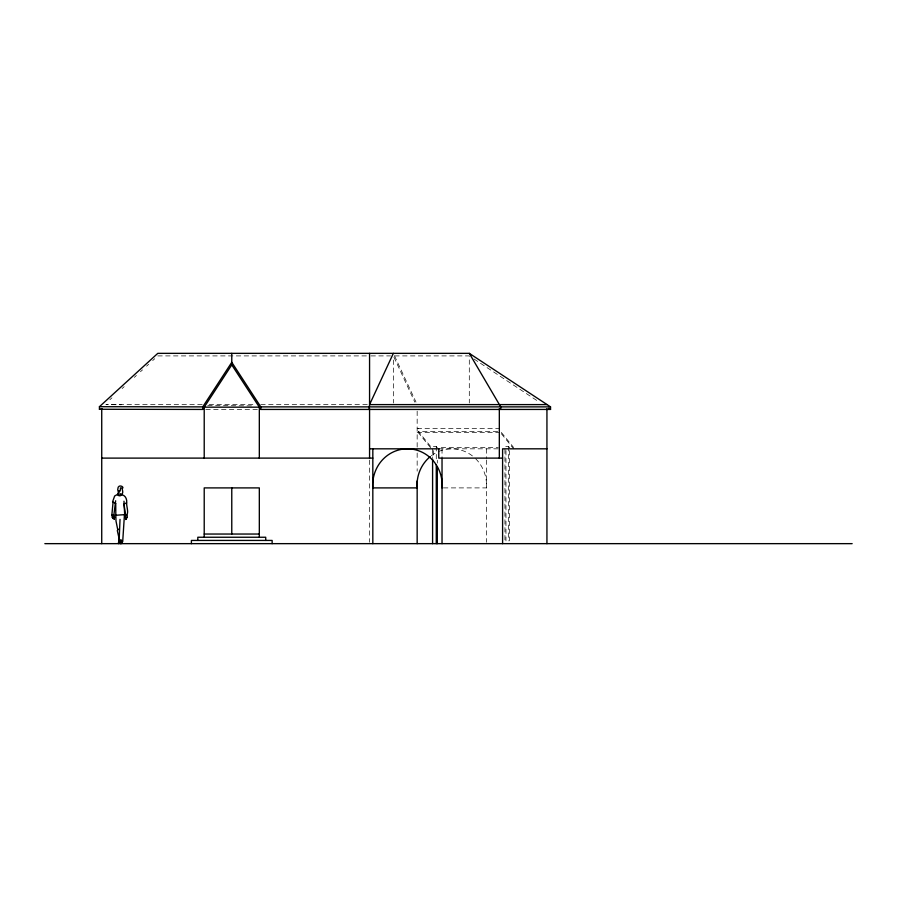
<?xml version="1.0" encoding="UTF-8"?>
<svg xmlns="http://www.w3.org/2000/svg" width="897" height="897" viewBox="0 0 897 897"><rect width="100%" height="100%" fill="white"/><g stroke="black" fill="none" stroke-linecap="round" stroke-linejoin="round"><path stroke-width="0.67" stroke-dasharray="4.49 3.36" d="M109.883 399.714L111.923 397.853M122.115 388.536L124.156 386.663M134.348 377.345L136.389 375.484M140.459 371.75L142.5 369.889M146.581 366.167L148.622 364.294M152.692 360.572L154.733 358.71M157.794 355.907L368.162 355.907M370.954 355.907L390.565 355.907M394.747 355.907L469.299 355.907L469.299 403.011M202.161 404.603L105.913 404.603L121.252 404.771M209.136 404.603L255.174 404.603M260.758 404.603L368.162 404.603M417.161 428.43L499.326 428.43M497.712 431.356L418.327 431.356L431.479 447.536M417.161 432.646L499.326 432.646M437.299 447.782L436.278 446.527L432.589 446.527L432.589 457.627M509.653 447.782L508.633 446.527L504.944 446.527L504.944 540.88M441.234 447.536L498.328 447.536M438.768 448.825L501.221 448.825M443.421 487.901L486.376 487.901A36.16 34.714 -90 0 0 474.345 457.515M205.805 409.335L257.596 409.368M207.745 405.511L253.773 405.893M473.941 358.968L538.828 401.811M501.367 432.444L513.645 447.536M501.367 433.722L513.645 448.825M430.605 447.738L418.327 432.646L418.327 428.43M394.523 355.851L416.006 402.103M393.94 357.163L414.84 402.17M509.653 450.552L509.653 540.869M508.633 446.527L508.633 540.88M505.964 450.552L505.964 540.869M486.376 448.825L486.376 458.591M486.376 459.993L486.376 542.259M442.03 448.825L442.03 456.786M437.299 460.284L437.299 463.065M436.278 446.527L436.278 461.787M433.61 450.552L433.61 457.504M417.161 411.162L417.161 448.825M417.161 453.007L417.161 471.16M393.357 360.067L393.357 403.011M369.564 460.094L369.564 542.259M438.465 451.583A36.16 34.714 -90 0 1 473.291 456.607M431.345 455.743A36.16 34.714 -90 0 1 437.209 452.155"/><path stroke-width="1.35" d="M123.977 501.21L124.683 514.631L115.814 515.259L115.993 521L117.742 529.712M124.459 514.609L122.721 541.328L120.972 539.871L119.75 540.992C120.635 542.685 119.088 543.986 121.409 543.582L122.485 541.25M120.03 519.385L119.133 540.409L119.716 543.436M118.808 491.791L117.742 494.393L118.292 495.436C121.263 497.286 123.382 492.969 122.62 490.883L121.958 488.046L120.467 487.845L120.344 489.796C120.579 493.395 117.272 488.327 119.368 491.948M113.067 502.118L111.833 515.327L113.885 514.889L115.646 500.761M118.606 543.649L118.505 542.472L119.368 541.911M126.813 517.401L125.67 519.498L125.513 515.282C129.818 514.497 126.118 506.177 126.701 502.813C127.284 497.039 123.124 493.081 118.292 495.436M119.839 542.102L120.972 541.104L122.429 542.012M393.357 353.351L369.564 404.603L369.093 409.436M202.744 409.436L202.744 406.879L231.774 362.321L260.803 406.879L260.803 409.436L550.534 409.436L550.534 406.879L469.299 353.351L157.794 353.351L99.432 406.7L99.432 409.267L202.744 409.436L231.774 364.877L231.774 353.351M113.773 514.867L114.715 517.625L113.471 515.999L113.37 516.807L114.39 519.105L112.17 517.076L112.125 515.024M122.53 488.428C124.481 486.88 119.458 484.481 118.213 487.149L117.709 489.672L118.404 492.341M120.063 542.528L119.862 541.115L120.714 540.33L122.519 541.799M118.326 529.196L117.316 530.576L119.032 538.256L118.965 541.979M126.522 502.892L123.988 504.013L125.513 515.282M115.814 515.259L115.735 503.441M118.359 543.111L119.649 543.044M117.967 494.135L114.648 496.007L112.585 501.838L115.668 503.441M121.925 494.561L119.873 493.597M125.737 519.419L127.251 517.132L127.139 515.147M546.935 404.603L369.564 404.603L369.564 353.351M260.803 406.879L550.534 406.879M369.564 448.825L439.261 448.825M546.935 448.825L502.6 448.825L502.6 543.649M101.731 458.109L372.827 458.109M502.6 458.109L438.768 458.109L438.768 448.825M204.213 534.04L259.323 534.04M44.85 543.649L852.15 543.649M99.432 406.7L202.744 406.879M99.432 409.267L102.236 409.267M113.011 518.544L112.327 517.334M114.222 519.015L112.663 517.188M548.729 408.303L550.534 409.436M231.774 364.877L260.803 409.436M469.299 353.351L500.717 406.879L500.717 409.436M546.935 408.561L546.935 543.649M499.326 408.55L499.326 458.109M442.03 458.109L442.03 543.649M437.299 467.236L437.299 543.649M436.278 464.568L436.278 543.649M432.589 459.017L432.589 543.649M417.161 480.927L417.161 543.649M372.827 448.825L372.827 543.649M369.564 408.561L369.564 458.109M272.139 543.649L272.139 540.442L191.397 540.442L191.397 543.649M265.725 540.442L265.725 537.247L197.811 537.247L197.811 540.442M259.323 458.109L259.323 407.171L204.213 407.171L204.213 458.109M259.323 537.247L259.323 487.901L204.213 487.901L204.213 537.247M231.774 487.901L231.774 534.04M101.731 408.55L101.731 543.649M430.257 456.607A36.16 34.714 -90 0 0 417.161 487.901L372.827 487.901A36.16 34.714 -90 0 1 407.429 448.825A36.16 34.714 -90 0 1 442.03 487.901"/></g></svg>
